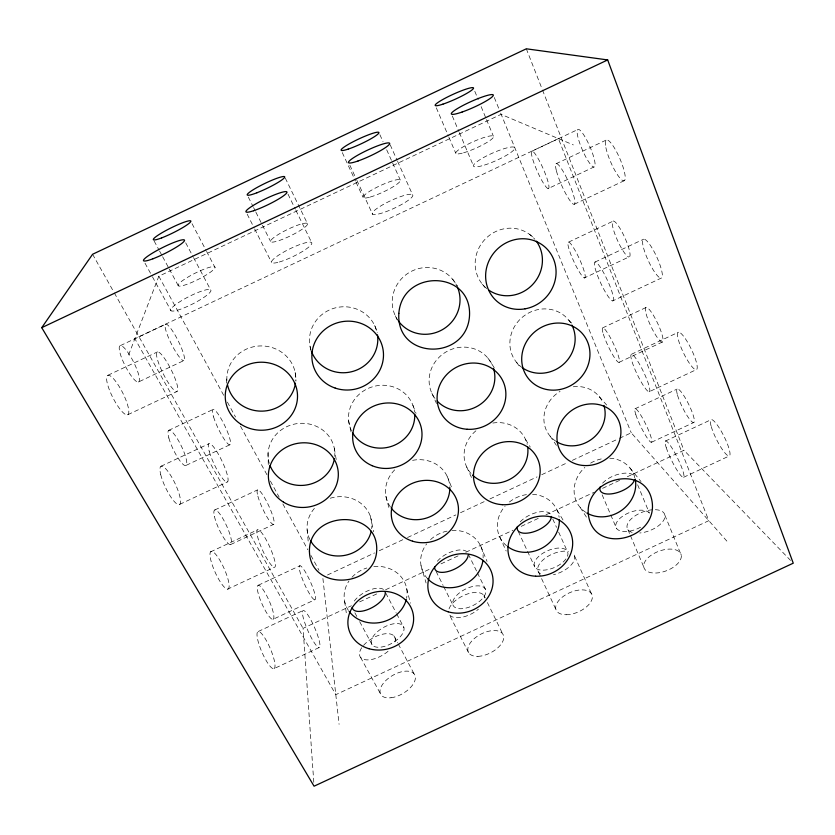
<?xml version="1.0" encoding="UTF-8"?>
<svg xmlns="http://www.w3.org/2000/svg" width="835" height="835" viewBox="0 0 835 835"><rect width="100%" height="100%" fill="white"/><g stroke="black" fill="none" stroke-linecap="round" stroke-linejoin="round"><path stroke-width="0.63" stroke-dasharray="4.17 3.13" d="M226.327 383.129L226.901 376.804M128.632 354.896L158.827 276.239L501.073 114.353L573.332 144.914M120.417 345.596L165.904 324.105M532.125 151.135L578.206 129.362M107.986 375.249L157.512 351.879M556.037 163.754L606.147 140.103M548.115 188.606A20.447 3.225 66.1 0 0 539.483 161.03A20.447 3.225 66.1 0 0 532.949 159.986A20.447 3.225 66.1 0 0 548.115 188.606L593.852 167.031A20.468 4.102 66.5 0 0 586.18 138.986A20.468 4.102 66.5 0 0 578.29 138.579A20.468 4.102 66.5 0 0 593.852 167.031M138.422 382.002A20.343 4.603 63 0 0 128.663 353.529A20.343 4.603 63 0 0 120.929 355.919A20.343 4.603 63 0 0 138.422 382.002L183.773 360.605A20.353 3.747 63.3 0 0 173.461 332.382A20.353 3.747 63.3 0 0 167.084 334.125A20.353 3.747 63.3 0 0 183.773 360.605M127.619 414.797A22.096 5.48 63.1 0 0 117.13 383.359A22.096 5.48 63.1 0 0 108.362 387.022A22.096 5.48 63.1 0 0 127.619 414.797L176.999 391.521A22.107 4.446 63.4 0 0 165.841 360.365A22.107 4.446 63.4 0 0 158.681 363.277A22.107 4.446 63.4 0 0 176.999 391.521M574.303 204.231L624.256 180.684M168.628 430.39L212.852 409.567M568.625 242.087L613.349 221.024M160.884 466.337L208.886 443.75M595.104 262.023L643.66 239.186M584.354 277.94A19.696 3.069 65.3 0 0 575.941 251.919A19.696 3.069 65.3 0 0 569.355 250.208A19.696 3.069 65.3 0 0 584.354 277.94L628.828 257.013A19.706 3.904 65.5 0 0 621.261 230.575A19.706 3.904 65.5 0 0 613.391 229.479A19.706 3.904 65.5 0 0 628.828 257.013M186.226 465.304L230.272 444.585M179.734 504.35L227.6 481.858M612.681 300.913A21.376 3.622 65.1 0 0 603.047 271.709A21.376 3.622 65.1 0 0 596.169 271.761A21.376 3.622 65.1 0 0 612.681 300.913L661.08 278.17A21.386 4.613 65.2 0 0 652.354 248.517A21.386 4.613 65.2 0 0 643.931 249.289A21.386 4.613 65.2 0 0 661.08 278.17M214.772 509.976L257.671 489.832M602.536 327.915L645.852 307.583M631.406 354.291L678.417 332.236M210.566 551.872L257.138 530.027M230.763 544.483L273.713 524.349M619.132 362.317L662.541 341.953M227.611 589.166A20.635 4.853 65.7 0 0 220.085 560.661A20.635 4.853 65.7 0 0 211.025 560.953A20.635 4.853 65.7 0 0 227.611 589.166L274.277 567.309A20.645 3.945 65.5 0 0 265.833 539.201A20.645 3.945 65.5 0 0 258.192 538.836A20.645 3.945 65.5 0 0 274.277 567.309M649.119 391.772A20.75 3.403 64.3 0 0 639.067 363.382A20.75 3.403 64.3 0 0 632.794 363.903A20.75 3.403 64.3 0 0 649.119 391.772L696.16 369.728A20.76 4.332 64.1 0 0 686.829 340.983A20.76 4.332 64.1 0 0 679.095 342.193A20.76 4.332 64.1 0 0 696.16 369.728M258.297 585.241L299.963 565.723M635.007 408.785L677.101 389.068M327.477 574.991L374.571 552.947M379.278 550.735L402.825 539.713M407.532 537.51L455.806 514.924M460.523 512.711L485.25 501.146M489.957 498.933L537.051 476.889M541.758 474.687L567.664 462.569M572.372 460.356L618.286 438.866M619.466 438.312L631.239 432.801L728.402 542.865M272.961 619.34A18.589 3.904 66.1 0 0 265.206 592.965A18.589 3.904 66.1 0 0 258.537 594.593A18.589 3.904 66.1 0 0 272.961 619.34L314.847 599.749A18.6 3.173 65.8 0 0 306.372 573.687A18.6 3.173 65.8 0 0 300.851 574.783A18.6 3.173 65.8 0 0 314.847 599.749M651.55 442.247L693.833 422.468M258.234 631.5L303.251 610.448M665.349 441.089L710.846 419.807M313.793 782.311L303.053 628.348L351.41 605.751M359.655 601.889L378.526 593.069M385.603 589.76L431.591 568.259M441.026 563.844L459.897 555.024M465.794 552.269L512.961 530.215M521.217 526.353L540.088 517.533M545.986 514.777L594.332 492.18M602.588 488.318L620.28 480.052M627.346 476.743L683.959 450.274L790.536 560.389M273.932 668.678A20.186 4.54 66.7 0 0 265.76 639.516A20.186 4.54 66.7 0 0 258.328 642.136A20.186 4.54 66.7 0 0 273.932 668.678L319.241 647.511A20.197 3.695 66.3 0 0 310.202 618.735A20.197 3.695 66.3 0 0 304.107 620.739A20.197 3.695 66.3 0 0 319.241 647.511M683.635 477.276L729.435 455.879M529.4 234.238L535.026 238.883M568.708 320.129L572.361 323.771M599.248 396.646L606.648 405.027M482.38 284.213L486.21 288.91M629.966 467.976L641.029 481.607M516.688 362.515L520.455 367.661M452.664 279.287L457.705 286.269M550.108 436.131L556.392 445.326M487.922 358.09L495.103 368.986M580.189 507.44L587.663 519.005M525.528 439.45L530.267 447.069M557.122 510.154L563.761 521.27M92.581 254.278L113.685 291.801M114.332 292.939L303.053 628.348M144.998 263.182L151.824 275.654M152.44 276.792L171.05 310.808M360.532 657.333L381.167 695.044M158.827 276.239L223.655 395.247M227.391 402.115L235.501 416.989M240.48 426.142L267.283 475.345M270.404 481.075L279.13 497.086M282.867 503.954L307.802 549.733M310.923 555.452L319.022 570.326M154.131 240.981L158.984 249.968M159.589 251.095L162.021 255.583M162.627 256.7L168.691 267.931M169.296 269.058L178.387 285.904M354.875 612.765L357.276 617.211M359.676 621.658L372.295 645.017M185.704 242.828L192.927 256.46M193.532 257.587L210.984 290.528A22.535 4.123 -26.9 0 1 180.339 309.284A22.535 4.123 -26.9 0 1 181.101 300.944A22.535 4.123 -26.9 0 1 210.984 290.528M394.026 635.999L397.658 642.856M398.274 644.004L414.024 673.73M192.06 223.728L205.974 250.26M206.579 251.408L215.044 267.555A20.635 3.476 -26.7 0 1 186.664 284.432A20.635 3.476 -26.7 0 1 187.969 277.095A20.635 3.476 -26.7 0 1 215.044 267.555M385.791 593.111L396.061 612.692M396.667 613.84L403.921 627.659A18.161 8.945 -29.5 0 1 381.324 647.062A18.161 8.945 -29.5 0 1 377.681 631.49A18.161 8.945 -29.5 0 1 403.921 627.659M247.17 214.115L254.132 227.913M254.717 229.061L271.552 262.409M468.581 652.646L449.251 614.362A19.769 9.978 -27 0 0 478.445 609.185M248.319 197.081L252.995 206.402M253.579 207.56L255.333 211.057M255.917 212.226L270.519 241.336M436.1 571.453L443.103 585.418M443.677 586.577L453.019 605.187M288.012 194.179L295.339 209.188M295.903 210.347L311.695 242.661M483.987 595.543L485.125 597.87M487.4 602.536L502.753 633.984M285.299 178.126L307.541 223.832A20.51 3.507 -25.9 0 1 280.466 240.094A20.51 3.507 -25.9 0 1 279.109 234.009A20.51 3.507 -25.9 0 1 307.541 223.832M468.31 554.106L476.848 571.641M477.411 572.81L485.385 589.176A18.057 9.028 -26.8 0 1 464.677 608.36A18.057 9.028 -26.8 0 1 457.705 594.363A18.057 9.028 -26.8 0 1 485.385 589.176M349.865 165.226L356.368 179.243M356.91 180.402L372.619 214.271M538.512 572.006L556.569 610.907M342.277 152.596L355.459 180.976M356.013 182.166L363.152 197.54M518.305 531.488L534.755 566.913M499.748 536.978L506.167 551.027M466.713 467.005L471.973 478.591M431.935 393.379L436.496 403.472M379.894 134.717L383.035 141.679M386.688 149.809L400.268 179.984M552.77 519.036L556.507 527.344M558.646 532.093L567.184 551.079M390.206 144.852L397.053 160.153M397.585 161.322L412.876 195.453A22.357 4.165 -25 0 1 382.075 213.029A22.357 4.165 -25 0 1 382.628 204.857A22.357 4.165 -25 0 1 412.876 195.453M591.305 593.424L573.781 554.315A19.79 9.999 -23.9 0 1 553.459 574.72M395.299 315.797L397.825 321.444M602.15 494.842L616.522 528.398M436.329 107.861L448.364 135.969M448.865 137.138L455.889 153.525M452.33 116.044L458.864 131.429M459.365 132.619L473.424 165.768M627.92 529.651L629.945 534.442M630.456 535.642L644.693 569.178M474.802 91.307L478.225 99.574M481.148 106.65L486.033 118.445M486.523 119.624L493.36 136.136M637.648 484.791L649.286 512.899M480.636 545.913L487.045 561.391M494.31 97.528L498.714 108.32M500.676 113.122L631.239 432.801M664.91 515.258L681.235 555.171A19.696 10.469 -20.4 0 1 654.734 573.04A19.696 10.469 -20.4 0 1 651.54 554.972A19.696 10.469 -20.4 0 1 681.235 555.171M447.122 476.19L452.361 489.185M526.321 48.806L542.04 88.834M542.51 90.044L683.959 450.274M412.908 405.299L416.049 413.388M374.685 325.504L377.243 332.507M421.038 565.681L426.08 582.997M385.937 496.345L389.475 509.924M406.676 588.539L410.402 603.183M370.26 516.009L373.704 531.77M348.613 420.704L351.222 432.749M334.282 448.186L336.234 459.688M310.077 346.473L310.63 350.209M344.636 601.409L346.619 615.186M322.905 578.488L339.083 724.3M295.173 372.379L296.018 381.052M307.123 529.64L308.376 543.397M268.066 453.008L268.275 464.719M555.703 441.12A31.532 28.693 -35.1 0 1 560.076 391.375M573.332 386.772A31.532 28.693 -35.1 0 1 603.089 403.096M363.569 645.361A19.915 9.874 -30 0 1 386.73 633.671A19.915 9.874 -30 0 1 393.87 644.463M388.035 651.3A19.915 9.874 -30 0 1 364.749 659.65A19.915 9.874 -30 0 1 362.86 646.196M373.84 566.558A31.688 28.119 -14.3 0 1 406.551 598.33M348.435 610.427A31.688 28.119 -14.3 0 1 349.02 580.93M351.984 577.235A31.688 28.119 -14.3 0 1 366.836 567.988M609.79 458.217A31.803 28.275 -32.6 0 1 634.934 477.86M585.763 512.325A31.803 28.275 -32.6 0 1 584.855 467.402M590.616 463.122A31.803 28.275 -32.6 0 1 601.68 458.832M412.594 460.346A32.45 29.705 -19 0 1 449.752 486.147M390.425 507.033A32.45 29.705 -19 0 1 396.343 468.32M398.462 321.089A34.245 33.035 -32.6 0 1 409.494 272.356A34.245 33.035 -32.6 0 1 457.225 286.624M269.267 463.362A33.452 31.041 -7 0 1 298.126 423.491A33.452 31.041 -7 0 1 334.731 456.254M451.975 530.455A31.636 28.254 -20.2 0 1 483.121 557.895M427.645 578.739A31.636 28.254 -20.2 0 1 426.643 543.909M430.547 539.608A31.636 28.254 -20.2 0 1 447.268 531.081M532.573 494.351A31.678 28.306 -26.6 0 1 559.137 517.283M506.532 545.714A31.678 28.306 -26.6 0 1 505.133 506.073M509.413 502.002A31.678 28.306 -26.6 0 1 526.718 494.602M330.232 498.234A32.534 29.538 -11.6 0 1 371.648 528.701M309.9 539.535A32.534 29.538 -11.6 0 1 315.004 507.722M492.859 423.042A32.481 29.768 -27.4 0 1 527.188 444.377M470.992 473.487A32.481 29.768 -27.4 0 1 476.305 430.463M226.922 380.468A34.475 32.607 1.3 0 1 261.438 345.93A34.475 32.607 1.3 0 1 295.726 380.844M522.7 367.984A33.557 31.239 -39.4 0 1 521.384 318.072A33.557 31.239 -39.4 0 1 571.328 324.011M434.952 398.399A33.337 31.344 -28.9 0 1 446.13 351.89A33.337 31.344 -28.9 0 1 492.274 365.041M311.006 350.053A34.235 32.951 -11.4 0 1 335.023 307.958A34.235 32.951 -11.4 0 1 377.086 332.487M351.483 430.776A33.306 31.271 -16.8 0 1 372.754 386.699A33.306 31.271 -16.8 0 1 414.546 412.104M486.701 288.545A34.569 32.836 -47.5 0 1 485.375 238.935A34.569 32.836 -47.5 0 1 534.828 239.269M602.651 483.121A18.474 8.527 -21.7 0 1 621.731 473.508A18.474 8.527 -21.7 0 1 634.736 477.766M632.126 532.396A19.988 9.936 -20.9 0 1 638.733 513.744A19.988 9.936 -20.9 0 1 664.973 515.821A19.988 9.936 -20.9 0 1 639.777 533.001M540.537 573.906A19.79 9.999 -23.9 0 1 544.201 558.949A19.79 9.999 -23.9 0 1 568.458 551.413M520.236 521.865A18.318 8.569 -24.2 0 1 536.957 512.419A18.318 8.569 -24.2 0 1 550.63 514.287M437.352 561.256A18.297 8.559 -26.7 0 1 466.201 551.236M449.032 608.84A19.769 9.978 -27 0 1 468.362 593.695A19.769 9.978 -27 0 1 484.864 598.017M354.343 601.012A18.412 8.475 -29.2 0 1 369.957 589.907A18.412 8.475 -29.2 0 1 384.152 590.011M640.591 527.219A18.224 9.008 -21.3 0 1 617.18 529.16A18.224 9.008 -21.3 0 1 626.667 513.817A18.224 9.008 -21.3 0 1 649.327 513.076M558.417 138.61L134.852 338.676L335.795 694.678L708.821 520.685L558.417 138.61M370.281 197.029A20.541 3.517 -25 0 0 400.236 181.018A20.541 3.517 -25 0 0 374.706 188.397A20.541 3.517 -25 0 0 370.281 197.029M463.634 152.774A20.708 3.497 -24.2 0 0 493.527 137.065A20.708 3.497 -24.2 0 0 466.859 144.789A20.708 3.497 -24.2 0 0 463.634 152.774M484.457 165.069A22.628 4.154 -24 0 0 514.903 147.91A22.628 4.154 -24 0 0 483.162 157.773A22.628 4.154 -24 0 0 484.457 165.069M279.349 262.002A22.378 4.175 -26 0 0 311.685 243.872A22.378 4.175 -26 0 0 283.952 251.93A22.378 4.175 -26 0 0 279.349 262.002M556.434 170.945A22.221 3.841 66 0 0 573.134 204.022A22.221 3.841 66 0 0 566.13 176.884A22.221 3.841 66 0 0 556.434 170.945M603.329 334.094A19.111 2.902 64.6 0 0 618.224 362.171A19.111 2.902 64.6 0 0 611.063 338.989A19.111 2.902 64.6 0 0 603.329 334.094M635.863 414.713A18.683 2.735 64 0 0 650.674 442.07A18.683 2.735 64 0 0 643.399 419.681A18.683 2.735 64 0 0 635.863 414.713M666.257 447.675A20.291 3.183 63.6 0 0 682.654 477.15A20.291 3.183 63.6 0 0 674.69 452.612A20.291 3.183 63.6 0 0 666.257 447.675M214.449 516.531A19.017 4.144 65.2 0 0 229.552 544.43A19.017 4.144 65.2 0 0 224.114 520.831A19.017 4.144 65.2 0 0 214.449 516.531M257.879 496.147A19.028 3.371 65.1 0 0 272.68 524.203A19.028 3.371 65.1 0 0 266.365 500.99A19.028 3.371 65.1 0 0 257.879 496.147M213.572 416.905A19.602 3.559 64.3 0 0 229.333 444.773A19.602 3.559 64.3 0 0 221.651 419.681A19.602 3.559 64.3 0 0 213.572 416.905M209.345 451.735A21.272 4.206 64.5 0 0 226.483 482.056A21.272 4.206 64.5 0 0 218.728 454.772A21.272 4.206 64.5 0 0 209.345 451.735M605.876 147.607A22.242 4.885 66.4 0 0 622.847 180.59A22.242 4.885 66.4 0 0 617.117 152.826A22.242 4.885 66.4 0 0 605.876 147.607M646.165 313.981A19.132 3.695 64.6 0 0 661.456 341.891A19.132 3.695 64.6 0 0 655.11 318.312A19.132 3.695 64.6 0 0 646.165 313.981M677.529 395.195A18.694 3.476 63.7 0 0 692.779 422.374A18.694 3.476 63.7 0 0 686.224 399.631A18.694 3.476 63.7 0 0 677.529 395.195M711.263 426.622A20.311 4.05 63.2 0 0 728.245 455.847A20.311 4.05 63.2 0 0 721.075 430.923A20.311 4.05 63.2 0 0 711.263 426.622M543.199 570.169A18.078 9.049 -24 0 0 567.946 553.334A18.078 9.049 -24 0 0 541.988 553.824A18.078 9.049 -24 0 0 543.199 570.169M566.203 614.737A19.508 10.531 -23.7 0 0 592.318 595.981A19.508 10.531 -23.7 0 0 563.562 596.19A19.508 10.531 -23.7 0 0 566.203 614.737M477.902 656.352A19.487 10.511 -27.2 0 0 503.703 636.573A19.487 10.511 -27.2 0 0 475.679 637.439A19.487 10.511 -27.2 0 0 477.902 656.352M391.03 697.757A19.633 10.396 -30.5 0 0 415.245 676.141A19.633 10.396 -30.5 0 0 386.803 679.638A19.633 10.396 -30.5 0 0 391.03 697.757M160.717 474.604A21.251 5.177 64.4 0 0 178.387 504.653A21.251 5.177 64.4 0 0 171.603 476.942A21.251 5.177 64.4 0 0 160.717 474.604M168.837 437.968A19.591 4.384 64.1 0 0 185.088 465.586A19.591 4.384 64.1 0 0 178.189 440.139A19.591 4.384 64.1 0 0 168.837 437.968"/><path stroke-width="1.25" d="M41.75 327.664L92.581 254.278L526.321 48.806L607.682 59.932L793.25 563.187L314.064 786.194L41.75 327.664L607.682 59.932M603.935 405.466A31.532 28.693 -35.1 0 1 592.234 438.782A31.532 28.693 -35.1 0 1 556.757 441.788M406.269 599.561A31.688 28.119 -14.3 0 1 381 622.326A31.688 28.119 -14.3 0 1 349.155 611.439M635.216 479.081A31.803 28.275 -32.6 0 1 621.397 510.498A31.803 28.275 -32.6 0 1 586.828 512.972M559.335 519.767A31.678 28.306 -26.6 0 1 541.383 548.438A31.678 28.306 -26.6 0 1 507.513 546.497M449.814 487.452A32.45 29.705 -19 0 1 427.551 517.7A32.45 29.705 -19 0 1 391.208 508.087M482.922 560.379A31.636 28.254 -20.2 0 1 460.576 585.951A31.636 28.254 -20.2 0 1 427.645 578.739M527.668 446.934A32.481 29.768 -27.4 0 1 509.507 479.488A32.481 29.768 -27.4 0 1 472.526 475.094M536.341 241.19A34.569 32.836 -47.5 0 1 532.198 284.996A34.569 32.836 -47.5 0 1 488.632 290.016M295.454 383.244A34.475 32.607 1.3 0 1 262.534 411.123A34.475 32.607 1.3 0 1 227.631 385.321M457.705 287.751A34.245 33.035 -32.6 0 1 442.206 329.773A34.245 33.035 -32.6 0 1 398.462 321.089M414.734 414.411A33.306 31.271 -16.8 0 1 390.488 446.673A33.306 31.271 -16.8 0 1 352.61 432.854M571.881 325.055A33.557 31.239 -39.4 0 1 563.166 364.53A33.557 31.239 -39.4 0 1 522.7 367.984M377.514 334.887A34.235 32.951 -11.4 0 1 351.65 371.721A34.235 32.951 -11.4 0 1 311.413 351.222M371.199 531.248A32.534 29.538 -11.6 0 1 343.696 555.567A32.534 29.538 -11.6 0 1 310.516 540.683M334.438 458.551A33.452 31.041 -7 0 1 304.723 485.229A33.452 31.041 -7 0 1 270.039 465.575M493.516 368.329A33.337 31.344 -28.9 0 1 477.818 405.977A33.337 31.344 -28.9 0 1 437.206 401.071M634.412 480.219A18.474 8.527 -21.7 0 1 613.6 493.527A18.474 8.527 -21.7 0 1 600.313 486.69M551.34 516.427A18.318 8.569 -24.2 0 1 533.001 531.999A18.318 8.569 -24.2 0 1 517.439 526.447M468.174 555.202A18.297 8.559 -26.7 0 1 450.597 570.754A18.297 8.559 -26.7 0 1 434.628 566.819M385.185 591.952A18.412 8.475 -29.2 0 1 370.302 608.506A18.412 8.475 -29.2 0 1 352.161 607.4M588.404 514.777C593.622 555.275 656.112 539.838 652.312 503.296C647.762 461.974 583.853 477.63 588.404 514.777M309.43 551.152C309.9 591.932 376.648 588.153 376.742 549.096C377.002 507.586 308.804 511.385 309.43 551.152M398.838 313.396C395.894 359.666 465.439 361.075 469.427 317.008C473.215 269.955 402.167 268.421 398.838 313.396M583.863 465.523A32.983 29.789 -34.7 0 0 618.839 421.049A32.983 29.789 -34.7 0 0 564.147 417.604A32.983 29.789 -34.7 0 0 583.863 465.523M369.08 648.743A33.108 29.121 -14.6 0 0 413.2 614.174A33.108 29.121 -14.6 0 0 359.979 599.102A33.108 29.121 -14.6 0 0 369.08 648.743M412.532 541.184A33.932 30.843 -19.2 0 0 458.112 505.123A33.932 30.843 -19.2 0 0 403.942 488.329A33.932 30.843 -19.2 0 0 412.532 541.184M448.197 611.804A33.045 29.267 -20.3 0 0 492.754 577.016A33.045 29.267 -20.3 0 0 440.4 561.506A33.045 29.267 -20.3 0 0 448.197 611.804M502.263 504.674A33.974 30.905 -27.2 0 0 537.709 459.041A33.974 30.905 -27.2 0 0 480.469 455.774A33.974 30.905 -27.2 0 0 502.263 504.674M525.1 308.825A36.239 34.266 -46.3 0 0 549.002 251.293A36.239 34.266 -46.3 0 0 488.444 262.054A36.239 34.266 -46.3 0 0 525.1 308.825M283.503 502.148A35.028 32.294 -7.6 0 0 338.217 477.025A35.028 32.294 -7.6 0 0 288.336 446.224A35.028 32.294 -7.6 0 0 283.503 502.148M241.2 424.43A36.145 34.016 0.1 0 0 297.437 398.566A36.145 34.016 0.1 0 0 245.511 365.657A36.145 34.016 0.1 0 0 241.2 424.43M535.6 576.202A33.087 29.319 -26.4 0 0 570.399 532.396A33.087 29.319 -26.4 0 0 514.924 529.818A33.087 29.319 -26.4 0 0 535.6 576.202M372.201 465.711A34.872 32.544 -17.1 0 0 421.915 432.071A34.872 32.544 -17.1 0 0 367.859 409.338A34.872 32.544 -17.1 0 0 372.201 465.711M559.627 389.569A35.143 32.513 -38.7 0 0 583.31 334.689A35.143 32.513 -38.7 0 0 524.557 345.513A35.143 32.513 -38.7 0 0 559.627 389.569M335.232 388.098A35.884 34.371 -12.3 0 0 382.983 349.197A35.884 34.371 -12.3 0 0 324.815 329.481A35.884 34.371 -12.3 0 0 335.232 388.098M467.12 429.263A34.913 32.617 -28.6 0 0 503.213 381.658A34.913 32.617 -28.6 0 0 444.116 377.639A34.913 32.617 -28.6 0 0 467.12 429.263M253.61 210.733A22.754 3.194 -25.8 0 0 286.76 192.854A22.754 3.194 -25.8 0 0 259.069 202.091A22.754 3.194 -25.8 0 0 253.61 210.733M152.909 258.787A22.921 3.163 -26.6 0 0 184.504 240.553A22.921 3.163 -26.6 0 0 154.517 251.899A22.921 3.163 -26.6 0 0 152.909 258.787M161.677 237.881A20.948 2.662 -26.4 0 0 190.85 221.421A20.948 2.662 -26.4 0 0 163.702 231.775A20.948 2.662 -26.4 0 0 161.677 237.881M256.909 192.781A20.823 2.682 -25.8 0 0 284.735 176.957A20.823 2.682 -25.8 0 0 256.188 187.979A20.823 2.682 -25.8 0 0 256.909 192.781M348.153 149.121A20.854 2.693 -25.1 0 0 378.725 133.224A20.854 2.693 -25.1 0 0 353.247 141.699A20.854 2.693 -25.1 0 0 348.153 149.121M442.936 104.145A21.032 2.672 -24.5 0 0 473.414 88.51A21.032 2.672 -24.5 0 0 446.767 97.382A21.032 2.672 -24.5 0 0 442.936 104.145M462.141 112.015A23.004 3.183 -24.3 0 0 493.328 95.127A23.004 3.183 -24.3 0 0 461.505 106.254A23.004 3.183 -24.3 0 0 462.141 112.015M358.09 160.957A22.733 3.194 -25.1 0 0 389.674 143.672A22.733 3.194 -25.1 0 0 359.384 154.277A22.733 3.194 -25.1 0 0 358.09 160.957"/></g></svg>
